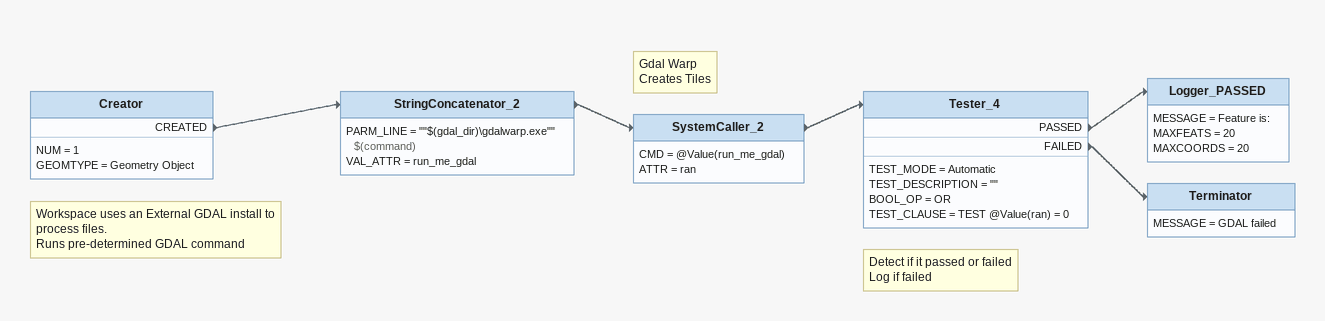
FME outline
Note: Workspace uses an External GDAL install to process files. / Runs pre-determined GDAL command
Creator
    NUM = 1
    GEOMTYPE = Geometry Object
    CREATED -> StringConcatenator_2
StringConcatenator_2
    PARM_LINE = ""$(gdal_dir)\gdalwarp.exe"" $(command)
    VAL_ATTR = run_me_gdal
    -> SystemCaller_2
Note: Gdal Warp / Creates Tiles
SystemCaller_2
    CMD = @Value(run_me_gdal)
    ATTR = ran
    -> Tester_4
Note: Detect if it passed or failed / Log if failed
Tester_4
    TEST_MODE = Automatic
    TEST_DESCRIPTION = ""
    BOOL_OP = OR
    TEST_CLAUSE = TEST @Value(ran) = 0
    PASSED -> Logger_PASSED
    FAILED -> Terminator
Logger_PASSED
    MESSAGE = Feature is:
    MAXFEATS = 20
    MAXCOORDS = 20
Terminator
    MESSAGE = GDAL failed
